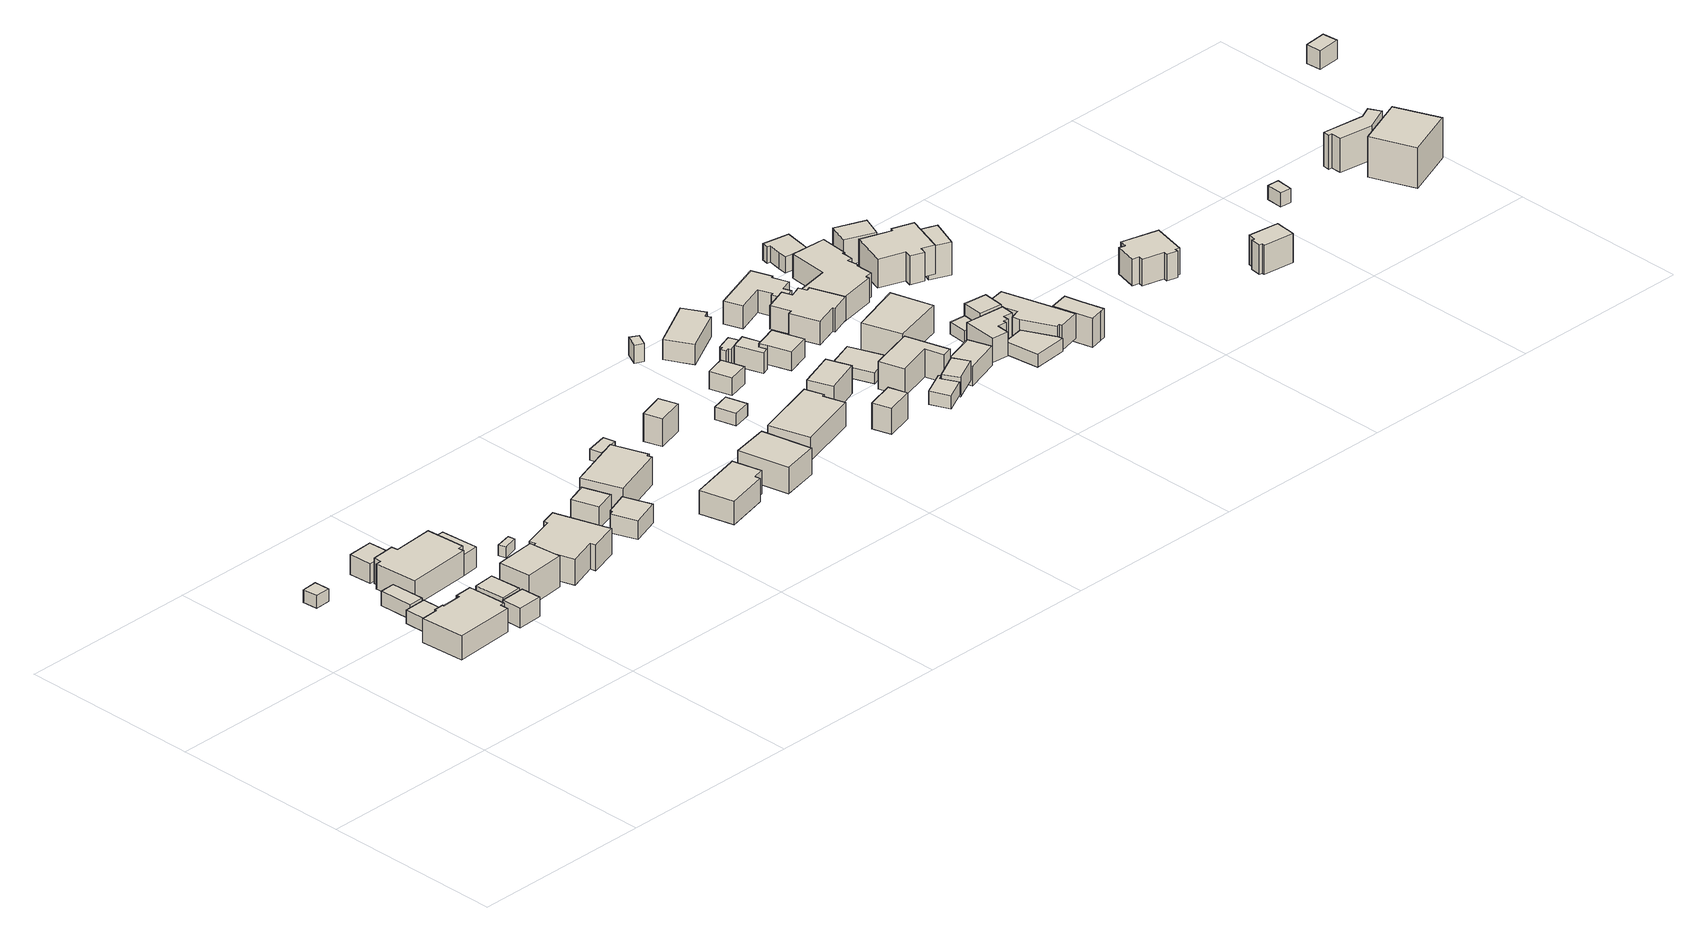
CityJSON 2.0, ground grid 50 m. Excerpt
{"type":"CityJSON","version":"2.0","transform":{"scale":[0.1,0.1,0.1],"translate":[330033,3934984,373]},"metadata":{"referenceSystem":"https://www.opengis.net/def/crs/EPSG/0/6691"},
"CityObjects":{
"building1":{"type":"Building","attributes":{"usage":"413","measuredHeight":3.7,"storeysAboveGround":1,"BuildingIDAttribute.prefecture":"14","BuildingIDAttribute.city":"14151","BuildingDetailAttribute.totalFloorArea":14.17,"BuildingDetailAttribute.buildingFootprintArea":14.17,"BuildingDetailAttribute.buildingStructureType":"601","BuildingDetailAttribute.buildingStructureOrgType":"1","BuildingDetailAttribute.orgUsage":"30","BuildingDetailAttribute.surveyYear":2015},"geometry":[{"type":"Solid","lod":"1","boundaries":[[[[0,1,2,3]],[[2,4,5,3]],[[1,6,4,2]],[[0,7,6,1]],[[3,5,7,0]],[[4,6,7,5]]]]}]},
"building2":{"type":"Building","attributes":{"usage":"411","measuredHeight":8.9,"storeysAboveGround":1,"BuildingIDAttribute.prefecture":"14","BuildingIDAttribute.city":"14151","BuildingDetailAttribute.totalFloorArea":176.07,"BuildingDetailAttribute.buildingFootprintArea":176.07,"BuildingDetailAttribute.buildingStructureType":"601","BuildingDetailAttribute.buildingStructureOrgType":"1","BuildingDetailAttribute.orgUsage":"10","BuildingDetailAttribute.surveyYear":2015},"geometry":[{"type":"Solid","lod":"1","boundaries":[[[[8,9,10,11,12,13,14,15,16,17,18,19]],[[18,20,21,19]],[[17,22,20,18]],[[16,23,22,17]],[[15,24,23,16]],[[14,25,24,15]],[[13,26,25,14]],[[12,27,26,13]],[[11,28,27,12]],[[10,29,28,11]],[[9,30,29,10]],[[8,31,30,9]],[[19,21,31,8]],[[20,22,23,24,25,26,27,28,29,30,31,21]]]]}]},
"building3":{"type":"Building","attributes":{"usage":"413","measuredHeight":4.5,"storeysAboveGround":1,"BuildingIDAttribute.prefecture":"14","BuildingIDAttribute.city":"14151","BuildingDetailAttribute.totalFloorArea":33.5,"BuildingDetailAttribute.buildingFootprintArea":33.5,"BuildingDetailAttribute.buildingStructureType":"601","BuildingDetailAttribute.buildingStructureOrgType":"1","BuildingDetailAttribute.orgUsage":"30","BuildingDetailAttribute.surveyYear":2015},"geometry":[{"type":"Solid","lod":"1","boundaries":[[[[32,33,34,35]],[[34,36,37,35]],[[33,38,36,34]],[[32,39,38,33]],[[35,37,39,32]],[[36,38,39,37]]]]}]},
"building4":{"type":"Building","attributes":{"usage":"413","measuredHeight":4.5,"storeysAboveGround":1,"BuildingIDAttribute.prefecture":"14","BuildingIDAttribute.city":"14151","BuildingDetailAttribute.totalFloorArea":30.88,"BuildingDetailAttribute.buildingFootprintArea":30.88,"BuildingDetailAttribute.buildingStructureType":"601","BuildingDetailAttribute.buildingStructureOrgType":"1","BuildingDetailAttribute.orgUsage":"30","BuildingDetailAttribute.surveyYear":2015},"geometry":[{"type":"Solid","lod":"1","boundaries":[[[[40,41,42,43]],[[42,44,45,43]],[[41,46,44,42]],[[40,47,46,41]],[[43,45,47,40]],[[44,46,47,45]]]]}]},
"building5":{"type":"Building","attributes":{"usage":"451","measuredHeight":7,"storeysAboveGround":1,"BuildingIDAttribute.prefecture":"14","BuildingIDAttribute.city":"14151","BuildingDetailAttribute.totalFloorArea":30.63,"BuildingDetailAttribute.buildingFootprintArea":30.63,"BuildingDetailAttribute.buildingStructureType":"601","BuildingDetailAttribute.buildingStructureOrgType":"1","BuildingDetailAttribute.orgUsage":"200","BuildingDetailAttribute.surveyYear":2015},"geometry":[{"type":"Solid","lod":"1","boundaries":[[[[48,49,50,51]],[[50,52,53,51]],[[49,54,52,50]],[[48,55,54,49]],[[51,53,55,48]],[[52,54,55,53]]]]}]},
"building6":{"type":"Building","attributes":{"usage":"451","measuredHeight":7.2,"storeysAboveGround":1,"BuildingIDAttribute.prefecture":"14","BuildingIDAttribute.city":"14151","BuildingDetailAttribute.totalFloorArea":39.5,"BuildingDetailAttribute.buildingFootprintArea":39.5,"BuildingDetailAttribute.buildingStructureType":"601","BuildingDetailAttribute.buildingStructureOrgType":"1","BuildingDetailAttribute.orgUsage":"200","BuildingDetailAttribute.surveyYear":2015},"geometry":[{"type":"Solid","lod":"1","boundaries":[[[[56,57,58,59]],[[58,60,61,59]],[[57,62,60,58]],[[56,63,62,57]],[[59,61,63,56]],[[60,62,63,61]]]]}]},
"building7":{"type":"Building","attributes":{"usage":"411","measuredHeight":6.5,"storeysAboveGround":1,"BuildingIDAttribute.prefecture":"14","BuildingIDAttribute.city":"14151","BuildingDetailAttribute.totalFloorArea":36.05,"BuildingDetailAttribute.buildingFootprintArea":36.05,"BuildingDetailAttribute.buildingStructureType":"601","BuildingDetailAttribute.buildingStructureOrgType":"1","BuildingDetailAttribute.orgUsage":"10","BuildingDetailAttribute.surveyYear":2015},"geometry":[{"type":"Solid","lod":"1","boundaries":[[[[64,65,66,67]],[[66,68,69,67]],[[65,70,68,66]],[[64,71,70,65]],[[67,69,71,64]],[[68,70,71,69]]]]}]},
"building8":{"type":"Building","attributes":{"usage":"411","measuredHeight":9.6,"storeysAboveGround":2,"BuildingIDAttribute.prefecture":"14","BuildingIDAttribute.city":"14151","BuildingDetailAttribute.totalFloorArea":342.92,"BuildingDetailAttribute.buildingFootprintArea":171.46,"BuildingDetailAttribute.buildingStructureType":"601","BuildingDetailAttribute.buildingStructureOrgType":"1","BuildingDetailAttribute.orgUsage":"10","BuildingDetailAttribute.surveyYear":2015},"geometry":[{"type":"Solid","lod":"1","boundaries":[[[[72,73,74,75,76,77,78,79,80,81]],[[80,82,83,81]],[[79,84,82,80]],[[78,85,84,79]],[[77,86,85,78]],[[76,87,86,77]],[[75,88,87,76]],[[74,89,88,75]],[[73,90,89,74]],[[72,91,90,73]],[[81,83,91,72]],[[82,84,85,86,87,88,89,90,91,83]]]]}]},
"building9":{"type":"Building","attributes":{"usage":"413","measuredHeight":9.4,"storeysAboveGround":2,"BuildingIDAttribute.prefecture":"14","BuildingIDAttribute.city":"14151","BuildingDetailAttribute.totalFloorArea":144.82,"BuildingDetailAttribute.buildingFootprintArea":72.41,"BuildingDetailAttribute.buildingStructureType":"601","BuildingDetailAttribute.buildingStructureOrgType":"1","BuildingDetailAttribute.orgUsage":"30","BuildingDetailAttribute.surveyYear":2015},"geometry":[{"type":"Solid","lod":"1","boundaries":[[[[92,93,94,95]],[[94,96,97,95]],[[93,98,96,94]],[[92,99,98,93]],[[95,97,99,92]],[[96,98,99,97]]]]}]},
"building10":{"type":"Building","attributes":{"usage":"411","measuredHeight":6.4,"storeysAboveGround":2,"BuildingIDAttribute.prefecture":"14","BuildingIDAttribute.city":"14151","BuildingDetailAttribute.totalFloorArea":77.88,"BuildingDetailAttribute.buildingFootprintArea":38.94,"BuildingDetailAttribute.buildingStructureType":"601","BuildingDetailAttribute.buildingStructureOrgType":"1","BuildingDetailAttribute.orgUsage":"10","BuildingDetailAttribute.surveyYear":2015},"geometry":[{"type":"Solid","lod":"1","boundaries":[[[[100,101,102,103]],[[102,104,105,103]],[[101,106,104,102]],[[100,107,106,101]],[[103,105,107,100]],[[104,106,107,105]]]]}]},
"building11":{"type":"Building","attributes":{"BuildingIDAttribute.prefecture":"14","BuildingIDAttribute.city":"14151","BuildingDetailAttribute.surveyYear":2015},"geometry":[{"type":"Solid","lod":"1","boundaries":[[[[108,109,110,111]],[[110,112,113,111]],[[109,114,112,110]],[[108,115,114,109]],[[111,113,115,108]],[[112,114,115,113]]]]}]},
"building12":{"type":"Building","attributes":{"usage":"411","measuredHeight":9.7,"storeysAboveGround":1,"BuildingIDAttribute.prefecture":"14","BuildingIDAttribute.city":"14151","BuildingDetailAttribute.totalFloorArea":196.66,"BuildingDetailAttribute.buildingFootprintArea":196.66,"BuildingDetailAttribute.buildingStructureType":"601","BuildingDetailAttribute.buildingStructureOrgType":"1","BuildingDetailAttribute.orgUsage":"10","BuildingDetailAttribute.surveyYear":2015},"geometry":[{"type":"Solid","lod":"1","boundaries":[[[[116,117,118,119,120,121,122,123,124,125,126,127]],[[126,128,129,127]],[[125,130,128,126]],[[124,131,130,125]],[[123,132,131,124]],[[122,133,132,123]],[[121,134,133,122]],[[120,135,134,121]],[[119,136,135,120]],[[118,137,136,119]],[[117,138,137,118]],[[116,139,138,117]],[[127,129,139,116]],[[128,130,131,132,133,134,135,136,137,138,139,129]]]]}]},
"building13":{"type":"Building","attributes":{"usage":"411","measuredHeight":6.6,"storeysAboveGround":1,"BuildingIDAttribute.prefecture":"14","BuildingIDAttribute.city":"14151","BuildingDetailAttribute.totalFloorArea":53.38,"BuildingDetailAttribute.buildingFootprintArea":53.38,"BuildingDetailAttribute.buildingStructureType":"610","BuildingDetailAttribute.buildingStructureOrgType":"2","BuildingDetailAttribute.orgUsage":"10","BuildingDetailAttribute.surveyYear":2015},"geometry":[{"type":"Solid","lod":"1","boundaries":[[[[140,141,142,143,144,145]],[[144,146,147,145]],[[143,148,146,144]],[[142,149,148,143]],[[141,150,149,142]],[[140,151,150,141]],[[145,147,151,140]],[[146,148,149,150,151,147]]]]}]},
"building14":{"type":"Building","attributes":{"usage":"411","measuredHeight":6.7,"storeysAboveGround":2,"BuildingIDAttribute.prefecture":"14","BuildingIDAttribute.city":"14151","BuildingDetailAttribute.totalFloorArea":66.44,"BuildingDetailAttribute.buildingFootprintArea":33.22,"BuildingDetailAttribute.buildingStructureType":"601","BuildingDetailAttribute.buildingStructureOrgType":"1","BuildingDetailAttribute.orgUsage":"10","BuildingDetailAttribute.surveyYear":2015},"geometry":[{"type":"Solid","lod":"1","boundaries":[[[[152,153,154,155]],[[154,156,157,155]],[[153,158,156,154]],[[152,159,158,153]],[[155,157,159,152]],[[156,158,159,157]]]]}]},
"building15":{"type":"Building","attributes":{"usage":"411","measuredHeight":10.1,"storeysAboveGround":1,"BuildingIDAttribute.prefecture":"14","BuildingIDAttribute.city":"14151","BuildingDetailAttribute.totalFloorArea":150.99,"BuildingDetailAttribute.buildingFootprintArea":150.99,"BuildingDetailAttribute.buildingStructureType":"601","BuildingDetailAttribute.buildingStructureOrgType":"1","BuildingDetailAttribute.orgUsage":"10","BuildingDetailAttribute.surveyYear":2015},"geometry":[{"type":"Solid","lod":"1","boundaries":[[[[160,161,162,163,164,165]],[[164,166,167,165]],[[163,168,166,164]],[[162,169,168,163]],[[161,170,169,162]],[[160,171,170,161]],[[165,167,171,160]],[[166,168,169,170,171,167]]]]}]},
"building16":{"type":"Building","attributes":{"usage":"415","measuredHeight":8,"storeysAboveGround":1,"BuildingIDAttribute.prefecture":"14","BuildingIDAttribute.city":"14151","BuildingDetailAttribute.totalFloorArea":114.47,"BuildingDetailAttribute.buildingFootprintArea":114.47,"BuildingDetailAttribute.buildingStructureType":"601","BuildingDetailAttribute.buildingStructureOrgType":"1","BuildingDetailAttribute.orgUsage":"50","BuildingDetailAttribute.surveyYear":2015,"BuildingLandSlideRiskAttribute.description":"1","BuildingLandSlideRiskAttribute.areaType":"1"},"geometry":[{"type":"Solid","lod":"1","boundaries":[[[[172,173,174,175,176,177]],[[176,178,179,177]],[[175,180,178,176]],[[174,181,180,175]],[[173,182,181,174]],[[172,183,182,173]],[[177,179,183,172]],[[178,180,181,182,183,179]]]]}]},
"building17":{"type":"Building","attributes":{"BuildingIDAttribute.prefecture":"14","BuildingIDAttribute.city":"14151","BuildingDetailAttribute.surveyYear":2015},"geometry":[{"type":"Solid","lod":"1","boundaries":[[[[184,185,186,187]],[[186,188,189,187]],[[185,190,188,186]],[[184,191,190,185]],[[187,189,191,184]],[[188,190,191,189]]]]}]},
"building18":{"type":"Building","attributes":{"usage":"411","measuredHeight":8.2,"storeysAboveGround":2,"BuildingIDAttribute.prefecture":"14","BuildingIDAttribute.city":"14151","BuildingDetailAttribute.totalFloorArea":246.48,"BuildingDetailAttribute.buildingFootprintArea":123.24,"BuildingDetailAttribute.buildingStructureType":"601","BuildingDetailAttribute.buildingStructureOrgType":"1","BuildingDetailAttribute.orgUsage":"10","BuildingDetailAttribute.surveyYear":2015},"geometry":[{"type":"Solid","lod":"1","boundaries":[[[[192,193,194,195]],[[194,196,197,195]],[[193,198,196,194]],[[192,199,198,193]],[[195,197,199,192]],[[196,198,199,197]]]]}]},
"building19":{"type":"Building","attributes":{"usage":"411","measuredHeight":8,"storeysAboveGround":1,"BuildingIDAttribute.prefecture":"14","BuildingIDAttribute.city":"14151","BuildingDetailAttribute.totalFloorArea":32.43,"BuildingDetailAttribute.buildingFootprintArea":32.43,"BuildingDetailAttribute.buildingStructureType":"601","BuildingDetailAttribute.buildingStructureOrgType":"1","BuildingDetailAttribute.orgUsage":"10","BuildingDetailAttribute.surveyYear":2015},"geometry":[{"type":"Solid","lod":"1","boundaries":[[[[200,201,202,203]],[[202,204,205,203]],[[201,206,204,202]],[[200,207,206,201]],[[203,205,207,200]],[[204,206,207,205]]]]}]},
"building20":{"type":"Building","attributes":{"usage":"411","measuredHeight":8.7,"storeysAboveGround":1,"BuildingIDAttribute.prefecture":"14","BuildingIDAttribute.city":"14151","BuildingDetailAttribute.totalFloorArea":167.4,"BuildingDetailAttribute.buildingFootprintArea":167.4,"BuildingDetailAttribute.buildingStructureType":"601","BuildingDetailAttribute.buildingStructureOrgType":"1","BuildingDetailAttribute.orgUsage":"10","BuildingDetailAttribute.surveyYear":2015},"geometry":[{"type":"Solid","lod":"1","boundaries":[[[[208,209,210,211,212,213]],[[212,214,215,213]],[[211,216,214,212]],[[210,217,216,211]],[[209,218,217,210]],[[208,219,218,209]],[[213,215,219,208]],[[214,216,217,218,219,215]]]]}]},
"building21":{"type":"Building","attributes":{"usage":"411","measuredHeight":3.7,"storeysAboveGround":2,"BuildingIDAttribute.prefecture":"14","BuildingIDAttribute.city":"14151","BuildingDetailAttribute.totalFloorArea":43.93,"BuildingDetailAttribute.buildingFootprintArea":21.97,"BuildingDetailAttribute.buildingStructureType":"601","BuildingDetailAttribute.buildingStructureOrgType":"1","BuildingDetailAttribute.orgUsage":"10","BuildingDetailAttribute.surveyYear":2015},"geometry":[{"type":"Solid","lod":"1","boundaries":[[[[220,221,222,223]],[[222,224,225,223]],[[221,226,224,222]],[[220,227,226,221]],[[223,225,227,220]],[[224,226,227,225]]]]}]},
"building22":{"type":"Building","attributes":{"usage":"411","measuredHeight":9.8,"storeysAboveGround":2,"BuildingIDAttribute.prefecture":"14","BuildingIDAttribute.city":"14151","BuildingDetailAttribute.totalFloorArea":59.37,"BuildingDetailAttribute.buildingFootprintArea":29.69,"BuildingDetailAttribute.buildingStructureType":"601","BuildingDetailAttribute.buildingStructureOrgType":"1","BuildingDetailAttribute.orgUsage":"10","BuildingDetailAttribute.surveyYear":2015,"BuildingLandSlideRiskAttribute.description":"1","BuildingLandSlideRiskAttribute.areaType":"1"},"geometry":[{"type":"Solid","lod":"1","boundaries":[[[[228,229,230,231]],[[230,232,233,231]],[[229,234,232,230]],[[228,235,234,229]],[[231,233,235,228]],[[232,234,235,233]]]]}]},
"building23":{"type":"Building","attributes":{"measuredHeight":5.8,"BuildingIDAttribute.prefecture":"14","BuildingIDAttribute.city":"14151","BuildingDetailAttribute.surveyYear":2015},"geometry":[{"type":"Solid","lod":"1","boundaries":[[[[236,237,238,239]],[[238,240,241,239]],[[237,242,240,238]],[[236,243,242,237]],[[239,241,243,236]],[[240,242,243,241]]]]}]},
"building24":{"type":"Building","attributes":{"usage":"411","measuredHeight":8.7,"storeysAboveGround":2,"BuildingIDAttribute.prefecture":"14","BuildingIDAttribute.city":"14151","BuildingDetailAttribute.totalFloorArea":100.76,"BuildingDetailAttribute.buildingFootprintArea":50.38,"BuildingDetailAttribute.buildingStructureType":"601","BuildingDetailAttribute.buildingStructureOrgType":"1","BuildingDetailAttribute.orgUsage":"10","BuildingDetailAttribute.surveyYear":2015},"geometry":[{"type":"Solid","lod":"1","boundaries":[[[[244,245,246,247]],[[246,248,249,247]],[[245,250,248,246]],[[244,251,250,245]],[[247,249,251,244]],[[248,250,251,249]]]]}]},
"building25":{"type":"Building","attributes":{"measuredHeight":10.4,"BuildingIDAttribute.prefecture":"14","BuildingIDAttribute.city":"14151","BuildingDetailAttribute.surveyYear":2015},"geometry":[{"type":"Solid","lod":"1","boundaries":[[[[252,253,254,255]],[[254,256,257,255]],[[253,258,256,254]],[[252,259,258,253]],[[255,257,259,252]],[[256,258,259,257]]]]}]},
"building26":{"type":"Building","attributes":{"measuredHeight":5.7,"BuildingIDAttribute.prefecture":"14","BuildingIDAttribute.city":"14151","BuildingDetailAttribute.surveyYear":2015},"geometry":[{"type":"Solid","lod":"1","boundaries":[[[[260,261,262,263,264,265,266,267]],[[266,268,269,267]],[[265,270,268,266]],[[264,271,270,265]],[[263,272,271,264]],[[262,273,272,263]],[[261,274,273,262]],[[260,275,274,261]],[[267,269,275,260]],[[268,270,271,272,273,274,275,269]]]]}]},
"building27":{"type":"Building","attributes":{"usage":"411","measuredHeight":5.1,"storeysAboveGround":2,"BuildingIDAttribute.prefecture":"14","BuildingIDAttribute.city":"14151","BuildingDetailAttribute.totalFloorArea":22.92,"BuildingDetailAttribute.buildingFootprintArea":11.46,"BuildingDetailAttribute.buildingStructureType":"601","BuildingDetailAttribute.buildingStructureOrgType":"1","BuildingDetailAttribute.orgUsage":"10","BuildingDetailAttribute.surveyYear":2015},"geometry":[{"type":"Solid","lod":"1","boundaries":[[[[276,277,278,279]],[[278,280,281,279]],[[277,282,280,278]],[[276,283,282,277]],[[279,281,283,276]],[[280,282,283,281]]]]}]},
"building28":{"type":"Building","attributes":{"usage":"401","measuredHeight":6,"storeysAboveGround":1,"BuildingIDAttribute.prefecture":"14","BuildingIDAttribute.city":"14151","BuildingDetailAttribute.totalFloorArea":22.6,"BuildingDetailAttribute.buildingFootprintArea":22.6,"BuildingDetailAttribute.buildingStructureType":"610","BuildingDetailAttribute.buildingStructureOrgType":"2","BuildingDetailAttribute.orgUsage":"61","BuildingDetailAttribute.surveyYear":2015},"geometry":[{"type":"Solid","lod":"1","boundaries":[[[[284,285,286,287,288,289]],[[288,290,291,289]],[[287,292,290,288]],[[286,293,292,287]],[[285,294,293,286]],[[284,295,294,285]],[[289,291,295,284]],[[290,292,293,294,295,291]]]]}]},
"building29":{"type":"Building","attributes":{"usage":"411","measuredHeight":7.9,"storeysAboveGround":1,"BuildingIDAttribute.prefecture":"14","BuildingIDAttribute.city":"14151","BuildingDetailAttribute.totalFloorArea":92.99,"BuildingDetailAttribute.buildingFootprintArea":92.99,"BuildingDetailAttribute.buildingStructureType":"601","BuildingDetailAttribute.buildingStructureOrgType":"1","BuildingDetailAttribute.orgUsage":"10","BuildingDetailAttribute.surveyYear":2015},"geometry":[{"type":"Solid","lod":"1","boundaries":[[[[296,297,298,299,300,301]],[[300,302,303,301]],[[299,304,302,300]],[[298,305,304,299]],[[297,306,305,298]],[[296,307,306,297]],[[301,303,307,296]],[[302,304,305,306,307,303]]]]}]},
"building30":{"type":"Building","attributes":{"usage":"411","measuredHeight":5.5,"storeysAboveGround":2,"BuildingIDAttribute.prefecture":"14","BuildingIDAttribute.city":"14151","BuildingDetailAttribute.totalFloorArea":53.53,"BuildingDetailAttribute.buildingFootprintArea":26.76,"BuildingDetailAttribute.buildingStructureType":"601","BuildingDetailAttribute.buildingStructureOrgType":"1","BuildingDetailAttribute.orgUsage":"10","BuildingDetailAttribute.surveyYear":2015,"BuildingLandSlideRiskAttribute.description":"1","BuildingLandSlideRiskAttribute.areaType":"1"},"geometry":[{"type":"Solid","lod":"1","boundaries":[[[[308,309,310,311,312,313]],[[312,314,315,313]],[[311,316,314,312]],[[310,317,316,311]],[[309,318,317,310]],[[308,319,318,309]],[[313,315,319,308]],[[314,316,317,318,319,315]]]]}]},
"building31":{"type":"Building","attributes":{"measuredHeight":5.9,"BuildingIDAttribute.prefecture":"14","BuildingIDAttribute.city":"14151","BuildingDetailAttribute.surveyYear":2015},"geometry":[{"type":"Solid","lod":"1","boundaries":[[[[320,321,322,323,324,325]],[[324,326,327,325]],[[323,328,326,324]],[[322,329,328,323]],[[321,330,329,322]],[[320,331,330,321]],[[325,327,331,320]],[[326,328,329,330,331,327]]]]}]},
"building32":{"type":"Building","attributes":{"usage":"411","measuredHeight":8.5,"storeysAboveGround":2,"BuildingIDAttribute.prefecture":"14","BuildingIDAttribute.city":"14151","BuildingDetailAttribute.totalFloorArea":149.85,"BuildingDetailAttribute.buildingFootprintArea":74.93,"BuildingDetailAttribute.buildingStructureType":"601","BuildingDetailAttribute.buildingStructureOrgType":"1","BuildingDetailAttribute.orgUsage":"10","BuildingDetailAttribute.surveyYear":2015,"BuildingLandSlideRiskAttribute.description":"1","BuildingLandSlideRiskAttribute.areaType":"1"},"geometry":[{"type":"Solid","lod":"1","boundaries":[[[[332,333,334,335,336,337]],[[336,338,339,337]],[[335,340,338,336]],[[334,341,340,335]],[[333,342,341,334]],[[332,343,342,333]],[[337,339,343,332]],[[338,340,341,342,343,339]]]]}]},
"building33":{"type":"Building","attributes":{"usage":"411","storeysAboveGround":1,"BuildingIDAttribute.prefecture":"14","BuildingIDAttribute.city":"14151","BuildingDetailAttribute.totalFloorArea":72.99,"BuildingDetailAttribute.buildingFootprintArea":72.99,"BuildingDetailAttribute.buildingStructureType":"601","BuildingDetailAttribute.buildingStructureOrgType":"1","BuildingDetailAttribute.orgUsage":"10","BuildingDetailAttribute.surveyYear":2015},"geometry":[{"type":"Solid","lod":"1","boundaries":[[[[344,345,346,347]],[[346,348,349,347]],[[345,350,348,346]],[[344,351,350,345]],[[347,349,351,344]],[[348,350,351,349]]]]}]},
"building34":{"type":"Building","attributes":{"usage":"411","measuredHeight":5.7,"storeysAboveGround":2,"BuildingIDAttribute.prefecture":"14","BuildingIDAttribute.city":"14151","BuildingDetailAttribute.totalFloorArea":53.31,"BuildingDetailAttribute.buildingFootprintArea":26.66,"BuildingDetailAttribute.buildingStructureType":"601","BuildingDetailAttribute.buildingStructureOrgType":"1","BuildingDetailAttribute.orgUsage":"10","BuildingDetailAttribute.surveyYear":2015,"BuildingLandSlideRiskAttribute.description":"1","BuildingLandSlideRiskAttribute.areaType":"1"},"geometry":[{"type":"Solid","lod":"1","boundaries":[[[[352,353,354,355]],[[354,356,357,355]],[[353,358,356,354]],[[352,359,358,353]],[[355,357,359,352]],[[356,358,359,357]]]]}]},
"building35":{"type":"Building","attributes":{"usage":"411","measuredHeight":6.2,"storeysAboveGround":2,"BuildingIDAttribute.prefecture":"14","BuildingIDAttribute.city":"14151","BuildingDetailAttribute.totalFloorArea":114.05,"BuildingDetailAttribute.buildingFootprintArea":57.02,"BuildingDetailAttribute.buildingStructureType":"601","BuildingDetailAttribute.buildingStructureOrgType":"1","BuildingDetailAttribute.orgUsage":"10","BuildingDetailAttribute.surveyYear":2015,"BuildingLandSlideRiskAttribute.description":"1","BuildingLandSlideRiskAttribute.areaType":"1"},"geometry":[{"type":"Solid","lod":"1","boundaries":[[[[360,361,362,363]],[[362,364,365,363]],[[361,366,364,362]],[[360,367,366,361]],[[363,365,367,360]],[[364,366,367,365]]]]}]},
"building36":{"type":"Building","attributes":{"usage":"411","measuredHeight":8.7,"storeysAboveGround":2,"BuildingIDAttribute.prefecture":"14","BuildingIDAttribute.city":"14151","BuildingDetailAttribute.totalFloorArea":264,"BuildingDetailAttribute.buildingFootprintArea":132,"BuildingDetailAttribute.buildingStructureType":"601","BuildingDetailAttribute.buildingStructureOrgType":"1","BuildingDetailAttribute.orgUsage":"10","BuildingDetailAttribute.surveyYear":2015},"geometry":[{"type":"Solid","lod":"1","boundaries":[[[[368,369,370,371,372,373,374,375,376,377,378,379]],[[378,380,381,379]],[[377,382,380,378]],[[376,383,382,377]],[[375,384,383,376]],[[374,385,384,375]],[[373,386,385,374]],[[372,387,386,373]],[[371,388,387,372]],[[370,389,388,371]],[[369,390,389,370]],[[368,391,390,369]],[[379,381,391,368]],[[380,382,383,384,385,386,387,388,389,390,391,381]]]]}]},
"building37":{"type":"Building","attributes":{"usage":"411","measuredHeight":6.9,"storeysAboveGround":1,"BuildingIDAttribute.prefecture":"14","BuildingIDAttribute.city":"14151","BuildingDetailAttribute.totalFloorArea":102.68,"BuildingDetailAttribute.buildingFootprintArea":102.68,"BuildingDetailAttribute.buildingStructureType":"601","BuildingDetailAttribute.buildingStructureOrgType":"1","BuildingDetailAttribute.orgUsage":"10","BuildingDetailAttribute.surveyYear":2015},"geometry":[{"type":"Solid","lod":"1","boundaries":[[[[392,393,394,395,396,397,398,399,400,401,402,403]],[[402,404,405,403]],[[401,406,404,402]],[[400,407,406,401]],[[399,408,407,400]],[[398,409,408,399]],[[397,410,409,398]],[[396,411,410,397]],[[395,412,411,396]],[[394,413,412,395]],[[393,414,413,394]],[[392,415,414,393]],[[403,405,415,392]],[[404,406,407,408,409,410,411,412,413,414,415,405]]]]}]},
"building38":{"type":"Building","attributes":{"usage":"411","measuredHeight":9.9,"storeysAboveGround":2,"BuildingIDAttribute.prefecture":"14","BuildingIDAttribute.city":"14151","BuildingDetailAttribute.totalFloorArea":289.73,"BuildingDetailAttribute.buildingFootprintArea":144.87,"BuildingDetailAttribute.buildingStructureType":"601","BuildingDetailAttribute.buildingStructureOrgType":"1","BuildingDetailAttribute.orgUsage":"10","BuildingDetailAttribute.surveyYear":2015,"BuildingLandSlideRiskAttribute.description":"1","BuildingLandSlideRiskAttribute.areaType":"1"},"geometry":[{"type":"Solid","lod":"1","boundaries":[[[[416,417,418,419]],[[418,420,421,419]],[[417,422,420,418]],[[416,423,422,417]],[[419,421,423,416]],[[420,422,423,421]]]]}]},
"building39":{"type":"Building","attributes":{"measuredHeight":6,"BuildingIDAttribute.prefecture":"14","BuildingIDAttribute.city":"14151","BuildingDetailAttribute.surveyYear":2015,"BuildingLandSlideRiskAttribute.description":"1","BuildingLandSlideRiskAttribute.areaType":"1"},"geometry":[{"type":"Solid","lod":"1","boundaries":[[[[424,425,426,427]],[[426,428,429,427]],[[425,430,428,426]],[[424,431,430,425]],[[427,429,431,424]],[[428,430,431,429]]]]}]},
"building40":{"type":"Building","attributes":{"usage":"411","measuredHeight":8.6,"storeysAboveGround":2,"BuildingIDAttribute.prefecture":"14","BuildingIDAttribute.city":"14151","BuildingDetailAttribute.totalFloorArea":127.79,"BuildingDetailAttribute.buildingFootprintArea":63.89,"BuildingDetailAttribute.buildingStructureType":"601","BuildingDetailAttribute.buildingStructureOrgType":"1","BuildingDetailAttribute.orgUsage":"10","BuildingDetailAttribute.surveyYear":2015,"BuildingLandSlideRiskAttribute.description":"1","BuildingLandSlideRiskAttribute.areaType":"1"},"geometry":[{"type":"Solid","lod":"1","boundaries":[[[[432,433,434,435,436,437,438,439,440,441]],[[440,442,443,441]],[[439,444,442,440]],[[438,445,444,439]],[[437,446,445,438]],[[436,447,446,437]],[[435,448,447,436]],[[434,449,448,435]],[[433,450,449,434]],[[432,451,450,433]],[[441,443,451,432]],[[442,444,445,446,447,448,449,450,451,443]]]]}]},
"building41":{"type":"Building","attributes":{"usage":"411","measuredHeight":6.8,"storeysAboveGround":2,"BuildingIDAttribute.prefecture":"14","BuildingIDAttribute.city":"14151","BuildingDetailAttribute.totalFloorArea":110.14,"BuildingDetailAttribute.buildingFootprintArea":55.07,"BuildingDetailAttribute.buildingStructureType":"601","BuildingDetailAttribute.buildingStructureOrgType":"1","BuildingDetailAttribute.orgUsage":"10","BuildingDetailAttribute.surveyYear":2015,"BuildingLandSlideRiskAttribute.description":"1","BuildingLandSlideRiskAttribute.areaType":"1"},"geometry":[{"type":"Solid","lod":"1","boundaries":[[[[452,453,454,455,456]],[[455,457,458,456]],[[454,459,457,455]],[[453,460,459,454]],[[452,461,460,453]],[[456,458,461,452]],[[457,459,460,461,458]]]]}]},
"building42":{"type":"Building","attributes":{"usage":"411","measuredHeight":10,"storeysAboveGround":2,"BuildingIDAttribute.prefecture":"14","BuildingIDAttribute.city":"14151","BuildingDetailAttribute.totalFloorArea":446.43,"BuildingDetailAttribute.buildingFootprintArea":223.22,"BuildingDetailAttribute.buildingStructureType":"601","BuildingDetailAttribute.buildingStructureOrgType":"1","BuildingDetailAttribute.orgUsage":"10","BuildingDetailAttribute.surveyYear":2015},"geometry":[{"type":"Solid","lod":"1","boundaries":[[[[462,463,464,465,466,467,468,469,470,471,472,473,474,475]],[[474,476,477,475]],[[473,478,476,474]],[[472,479,478,473]],[[471,480,479,472]],[[470,481,480,471]],[[469,482,481,470]],[[468,483,482,469]],[[467,484,483,468]],[[466,485,484,467]],[[465,486,485,466]],[[464,487,486,465]],[[463,488,487,464]],[[462,489,488,463]],[[475,477,489,462]],[[476,478,479,480,481,482,483,484,485,486,487,488,489,477]]]]}]},
"building43":{"type":"Building","attributes":{"usage":"413","measuredHeight":8.3,"storeysAboveGround":2,"BuildingIDAttribute.prefecture":"14","BuildingIDAttribute.city":"14151","BuildingDetailAttribute.totalFloorArea":52.79,"BuildingDetailAttribute.buildingFootprintArea":26.39,"BuildingDetailAttribute.buildingStructureType":"601","BuildingDetailAttribute.buildingStructureOrgType":"1","BuildingDetailAttribute.orgUsage":"30","BuildingDetailAttribute.surveyYear":2015,"BuildingLandSlideRiskAttribute.description":"1","BuildingLandSlideRiskAttribute.areaType":"1"},"geometry":[{"type":"Solid","lod":"1","boundaries":[[[[490,491,492,493]],[[492,494,495,493]],[[491,496,494,492]],[[490,497,496,491]],[[493,495,497,490]],[[494,496,497,495]]]]}]},
"building44":{"type":"Building","attributes":{"usage":"413","measuredHeight":8,"storeysAboveGround":2,"BuildingIDAttribute.prefecture":"14","BuildingIDAttribute.city":"14151","BuildingDetailAttribute.totalFloorArea":202.78,"BuildingDetailAttribute.buildingFootprintArea":101.39,"BuildingDetailAttribute.buildingStructureType":"601","BuildingDetailAttribute.buildingStructureOrgType":"1","BuildingDetailAttribute.orgUsage":"30","BuildingDetailAttribute.surveyYear":2015,"BuildingLandSlideRiskAttribute.description":"1","BuildingLandSlideRiskAttribute.areaType":"1"},"geometry":[{"type":"Solid","lod":"1","boundaries":[[[[498,499,500,501,502,503,504,505,506,507]],[[506,508,509,507]],[[505,510,508,506]],[[504,511,510,505]],[[503,512,511,504]],[[502,513,512,503]],[[501,514,513,502]],[[500,515,514,501]],[[499,516,515,500]],[[498,517,516,499]],[[507,509,517,498]],[[508,510,511,512,513,514,515,516,517,509]]]]}]},
"building45":{"type":"Building","attributes":{"usage":"402","measuredHeight":5.8,"storeysAboveGround":1,"BuildingIDAttribute.prefecture":"14","BuildingIDAttribute.city":"14151","BuildingDetailAttribute.totalFloorArea":123.98,"BuildingDetailAttribute.buildingFootprintArea":123.98,"BuildingDetailAttribute.buildingStructureType":"610","BuildingDetailAttribute.buildingStructureOrgType":"2","BuildingDetailAttribute.orgUsage":"191","BuildingDetailAttribute.surveyYear":2015},"geometry":[{"type":"Solid","lod":"1","boundaries":[[[[518,519,520,521,522,523,524]],[[523,525,526,524]],[[522,527,525,523]],[[521,528,527,522]],[[520,529,528,521]],[[519,530,529,520]],[[518,531,530,519]],[[524,526,531,518]],[[525,527,528,529,530,531,526]]]]}]},
"building46":{"type":"Building","attributes":{"usage":"411","measuredHeight":9.8,"storeysAboveGround":2,"BuildingIDAttribute.prefecture":"14","BuildingIDAttribute.city":"14151","BuildingDetailAttribute.totalFloorArea":233.58,"BuildingDetailAttribute.buildingFootprintArea":116.79,"BuildingDetailAttribute.buildingStructureType":"601","BuildingDetailAttribute.buildingStructureOrgType":"1","BuildingDetailAttribute.orgUsage":"10","BuildingDetailAttribute.surveyYear":2015,"BuildingLandSlideRiskAttribute.description":"1","BuildingLandSlideRiskAttribute.areaType":"1"},"geometry":[{"type":"Solid","lod":"1","boundaries":[[[[532,533,534,535,536,537,538,539,540,541]],[[540,542,543,541]],[[539,544,542,540]],[[538,545,544,539]],[[537,546,545,538]],[[536,547,546,537]],[[535,548,547,536]],[[534,549,548,535]],[[533,550,549,534]],[[532,551,550,533]],[[541,543,551,532]],[[542,544,545,546,547,548,549,550,551,543]]]]}]},
"building47":{"type":"Building","attributes":{"usage":"411","measuredHeight":8.1,"storeysAboveGround":2,"BuildingIDAttribute.prefecture":"14","BuildingIDAttribute.city":"14151","BuildingDetailAttribute.totalFloorArea":72.75,"BuildingDetailAttribute.buildingFootprintArea":36.38,"BuildingDetailAttribute.buildingStructureType":"601","BuildingDetailAttribute.buildingStructureOrgType":"1","BuildingDetailAttribute.orgUsage":"10","BuildingDetailAttribute.surveyYear":2015},"geometry":[{"type":"Solid","lod":"1","boundaries":[[[[552,553,554,555]],[[554,556,557,555]],[[553,558,556,554]],[[552,559,558,553]],[[555,557,559,552]],[[556,558,559,557]]]]}]},
"building48":{"type":"Building","attributes":{"measuredHeight":16.5,"BuildingIDAttribute.prefecture":"14","BuildingIDAttribute.city":"14151","BuildingDetailAttribute.surveyYear":2015,"BuildingLandSlideRiskAttribute.description":"1","BuildingLandSlideRiskAttribute.areaType":"1"},"geometry":[{"type":"Solid","lod":"1","boundaries":[[[[560,561,562,563,564,565]],[[564,566,567,565]],[[563,568,566,564]],[[562,569,568,563]],[[561,570,569,562]],[[560,571,570,561]],[[565,567,571,560]],[[566,568,569,570,571,567]]]]}]},
"building49":{"type":"Building","attributes":{"usage":"411","measuredHeight":10,"storeysAboveGround":2,"BuildingIDAttribute.prefecture":"14","BuildingIDAttribute.city":"14151","BuildingDetailAttribute.totalFloorArea":67.17,"BuildingDetailAttribute.buildingFootprintArea":33.58,"BuildingDetailAttribute.buildingStructureType":"601","BuildingDetailAttribute.buildingStructureOrgType":"1","BuildingDetailAttribute.orgUsage":"10","BuildingDetailAttribute.surveyYear":2015,"BuildingLandSlideRiskAttribute.description":"1","BuildingLandSlideRiskAttribute.areaType":"1"},"geometry":[{"type":"Solid","lod":"1","boundaries":[[[[572,573,574,575]],[[574,576,577,575]],[[573,578,576,574]],[[572,579,578,573]],[[575,577,579,572]],[[576,578,579,577]]]]}]},
"building50":{"type":"Building","attributes":{"usage":"411","measuredHeight":8.8,"storeysAboveGround":2,"BuildingIDAttribute.prefecture":"14","BuildingIDAttribute.city":"14151","BuildingDetailAttribute.totalFloorArea":157.2,"BuildingDetailAttribute.buildingFootprintArea":78.6,"BuildingDetailAttribute.buildingStructureType":"601","BuildingDetailAttribute.buildingStructureOrgType":"1","BuildingDetailAttribute.orgUsage":"10","BuildingDetailAttribute.surveyYear":2015,"BuildingLandSlideRiskAttribute.description":"1","BuildingLandSlideRiskAttribute.areaType":"1"},"geometry":[{"type":"Solid","lod":"1","boundaries":[[[[580,581,582,583,584,585,586,587,588,589,590,591]],[[590,592,593,591]],[[589,594,592,590]],[[588,595,594,589]],[[587,596,595,588]],[[586,597,596,587]],[[585,598,597,586]],[[584,599,598,585]],[[583,600,599,584]],[[582,601,600,583]],[[581,602,601,582]],[[580,603,602,581]],[[591,593,603,580]],[[592,594,595,596,597,598,599,600,601,602,603,593]]]]}]},
"building51":{"type":"Building","attributes":{"usage":"411","measuredHeight":8.9,"storeysAboveGround":1,"BuildingIDAttribute.prefecture":"14","BuildingIDAttribute.city":"14151","BuildingDetailAttribute.totalFloorArea":42.19,"BuildingDetailAttribute.buildingFootprintArea":42.19,"BuildingDetailAttribute.buildingStructureType":"601","BuildingDetailAttribute.buildingStructureOrgType":"1","BuildingDetailAttribute.orgUsage":"10","BuildingDetailAttribute.surveyYear":2015,"BuildingLandSlideRiskAttribute.description":"1","BuildingLandSlideRiskAttribute.areaType":"1"},"geometry":[{"type":"Solid","lod":"1","boundaries":[[[[604,605,606,607,608,609,610,611]],[[610,612,613,611]],[[609,614,612,610]],[[608,615,614,609]],[[607,616,615,608]],[[606,617,616,607]],[[605,618,617,606]],[[604,619,618,605]],[[611,613,619,604]],[[612,614,615,616,617,618,619,613]]]]}]},
"building52":{"type":"Building","attributes":{"measuredHeight":6.5,"BuildingIDAttribute.prefecture":"14","BuildingIDAttribute.city":"14151","BuildingDetailAttribute.surveyYear":2015,"BuildingLandSlideRiskAttribute.description":"1","BuildingLandSlideRiskAttribute.areaType":"1"},"geometry":[{"type":"Solid","lod":"1","boundaries":[[[[620,621,622,623]],[[622,624,625,623]],[[621,626,624,622]],[[620,627,626,621]],[[623,625,627,620]],[[624,626,627,625]]]]}]},
"building53":{"type":"Building","attributes":{"usage":"413","measuredHeight":9.7,"storeysAboveGround":2,"BuildingIDAttribute.prefecture":"14","BuildingIDAttribute.city":"14151","BuildingDetailAttribute.totalFloorArea":116.45,"BuildingDetailAttribute.buildingFootprintArea":58.22,"BuildingDetailAttribute.buildingStructureType":"610","BuildingDetailAttribute.buildingStructureOrgType":"2","BuildingDetailAttribute.orgUsage":"30","BuildingDetailAttribute.surveyYear":2015,"BuildingLandSlideRiskAttribute.description":"1","BuildingLandSlideRiskAttribute.areaType":"1"},"geometry":[{"type":"Solid","lod":"1","boundaries":[[[[628,629,630,631,632,633,634,635]],[[634,636,637,635]],[[633,638,636,634]],[[632,639,638,633]],[[631,640,639,632]],[[630,641,640,631]],[[629,642,641,630]],[[628,643,642,629]],[[635,637,643,628]],[[636,638,639,640,641,642,643,637]]]]}]},
"building54":{"type":"Building","attributes":{"usage":"403","measuredHeight":11.8,"storeysAboveGround":3,"BuildingIDAttribute.prefecture":"14","BuildingIDAttribute.city":"14151","BuildingDetailAttribute.totalFloorArea":479.41,"BuildingDetailAttribute.buildingFootprintArea":159.8,"BuildingDetailAttribute.buildingStructureType":"610","BuildingDetailAttribute.buildingStructureOrgType":"2","BuildingDetailAttribute.orgUsage":"80","BuildingDetailAttribute.surveyYear":2015,"BuildingLandSlideRiskAttribute.description":"1","BuildingLandSlideRiskAttribute.areaType":"1"},"geometry":[{"type":"Solid","lod":"1","boundaries":[[[[644,645,646,647]],[[646,648,649,647]],[[645,650,648,646]],[[644,651,650,645]],[[647,649,651,644]],[[648,650,651,649]]]]}]},
"building55":{"type":"Building","attributes":{"measuredHeight":6.4,"BuildingIDAttribute.prefecture":"14","BuildingIDAttribute.city":"14151","BuildingDetailAttribute.surveyYear":2015},"geometry":[{"type":"Solid","lod":"1","boundaries":[[[[652,653,654,655]],[[654,656,657,655]],[[653,658,656,654]],[[652,659,658,653]],[[655,657,659,652]],[[656,658,659,657]]]]}]}
},
"vertices":[
[51,565,157],[9,563,157],[6,604,157],[49,607,157],[6,604,192],[49,607,192],[9,563,192],[51,565,192],
[120,276,160],[120,281,160],[148,282,160],[148,278,160],[202,281,160],[201,289,160],[250,292,160],[256,185,160],[244,184,160],[245,162,160],[79,152,160],[71,273,160],[79,152,226],[71,273,226],[245,162,226],[244,184,226],[256,185,226],[250,292,226],[201,289,226],[202,281,226],[148,278,226],[148,282,226],[120,281,226],[120,276,226],
[106,293,161],[104,360,161],[166,362,161],[168,295,161],[166,362,198],[168,295,198],[104,360,198],[106,293,198],
[124,366,161],[120,458,161],[162,460,161],[166,368,161],[162,460,201],[166,368,201],[120,458,201],[124,366,201],
[332,141,174],[263,138,174],[261,194,174],[329,197,174],[261,194,228],[329,197,228],[263,138,228],[332,141,228],
[264,286,160],[322,291,160],[328,206,160],[270,202,160],[328,206,227],[270,202,227],[322,291,227],[264,286,227],
[181,554,154],[177,617,154],[247,621,154],[251,558,154],[247,621,209],[251,558,209],[177,617,209],[181,554,209],
[370,434,157],[356,433,157],[357,417,157],[178,405,157],[170,523,157],[185,524,157],[184,545,157],[249,550,157],[251,533,157],[362,541,157],[251,533,227],[362,541,227],[249,550,227],[184,545,227],[185,524,227],[170,523,227],[178,405,227],[357,417,227],[356,433,227],[370,434,227],
[368,211,155],[359,301,155],[473,312,155],[482,222,155],[473,312,242],[482,222,242],[359,301,242],[368,211,242],
[426,444,138],[373,439,138],[365,544,138],[418,548,138],[365,544,196],[418,548,196],[373,439,196],[426,444,196],
[500,417,144],[494,438,144],[537,448,144],[541,429,144],[537,448,174],[541,429,174],[494,438,174],[500,417,174],
[599,218,151],[595,232,151],[518,207,151],[502,257,151],[495,255,151],[476,315,151],[504,324,151],[499,341,151],[590,369,151],[587,379,151],[631,392,151],[678,243,151],[631,392,223],[678,243,223],[587,379,223],[590,369,223],[499,341,223],[504,324,223],[476,315,223],[495,255,223],[502,257,223],[518,207,223],[595,232,223],[599,218,223],
[738,214,178],[713,283,178],[726,288,178],[724,294,178],[790,318,178],[817,242,178],[790,318,230],[817,242,230],[724,294,230],[726,288,230],[713,283,230],[738,214,230],
[730,335,160],[706,407,160],[765,427,160],[789,354,160],[765,427,220],[789,354,220],[706,407,220],[730,335,220],
[963,405,152],[967,393,152],[817,341,152],[780,449,152],[938,503,152],[971,407,152],[938,503,230],[971,407,230],[780,449,230],[817,341,230],[967,393,230],[963,405,230],
[1046,130,189],[1049,116,189],[932,87,189],[909,181,189],[1058,217,189],[1077,138,189],[1058,217,254],[1077,138,254],[909,181,254],[932,87,254],[1049,116,254],[1046,130,254],
[958,551,147],[950,583,147],[1010,597,147],[1017,565,147],[1010,597,177],[1017,565,177],[950,583,177],[958,551,177],
[1219,112,192],[1118,90,192],[1088,229,192],[1190,250,192],[1088,229,265],[1190,250,265],[1118,90,265],[1219,112,265],
[1100,488,159],[1085,538,159],[1158,561,159],[1174,510,159],[1158,561,236],[1174,510,236],[1085,538,236],[1100,488,236],
[1417,271,188],[1435,211,188],[1265,160,188],[1232,271,188],[1409,324,188],[1425,273,188],[1409,324,254],[1425,273,254],[1232,271,254],[1265,160,254],[1435,211,254],[1417,271,254],
[1263,405,181],[1248,462,181],[1299,476,181],[1314,418,181],[1299,476,215],[1314,418,215],[1248,462,215],[1263,405,215],
[1541,110,206],[1464,88,206],[1449,139,206],[1526,161,206],[1449,139,278],[1526,161,278],[1464,88,278],[1541,110,278],
[1427,539,167],[1370,523,167],[1353,584,167],[1409,600,167],[1353,584,216],[1409,600,216],[1370,523,216],[1427,539,216],
[1452,269,188],[1428,334,188],[1527,369,188],[1550,304,188],[1527,369,266],[1550,304,266],[1428,334,266],[1452,269,266],
[1359,804,145],[1336,815,145],[1354,851,145],[1377,839,145],[1354,851,195],[1377,839,195],[1336,815,195],[1359,804,195],
[1463,619,167],[1460,625,167],[1450,622,167],[1445,637,167],[1454,640,167],[1452,646,167],[1497,662,167],[1507,636,167],[1497,662,213],[1507,636,213],[1452,646,213],[1454,640,213],[1445,637,213],[1450,622,213],[1460,625,213],[1463,619,213],
[1553,336,185],[1534,388,185],[1562,398,185],[1581,347,185],[1562,398,220],[1581,347,220],[1534,388,220],[1553,336,220],
[1505,568,167],[1512,547,167],[1493,541,167],[1469,614,167],[1510,628,167],[1527,575,167],[1510,628,224],[1527,575,224],[1469,614,224],[1493,541,224],[1512,547,224],[1505,568,224],
[1529,770,156],[1536,757,156],[1421,696,156],[1383,767,156],[1514,837,156],[1545,779,156],[1514,837,212],[1545,779,212],[1383,767,212],[1421,696,212],[1536,757,212],[1529,770,212],
[1623,122,205],[1689,155,205],[1693,149,205],[1682,143,205],[1704,98,205],[1645,68,205],[1704,98,242],[1645,68,242],[1682,143,242],[1693,149,242],[1689,155,242],[1623,122,242],
[1512,547,181],[1505,568,181],[1527,575,181],[1570,589,181],[1596,506,181],[1532,486,181],[1596,506,233],[1532,486,233],[1570,589,233],[1527,575,233],[1505,568,233],[1512,547,233],
[1729,174,196],[1715,225,196],[1618,197,196],[1599,265,196],[1724,301,196],[1757,182,196],[1724,301,273],[1757,182,273],[1599,265,273],[1618,197,273],[1715,225,273],[1729,174,273],
[1630,307,179],[1592,410,179],[1670,438,179],[1708,336,179],[1670,438,209],[1708,336,209],[1592,410,209],[1630,307,209],
[1708,100,197],[1686,142,197],[1757,179,197],[1779,136,197],[1757,179,251],[1779,136,251],[1686,142,251],[1708,100,251],
[1792,142,173],[1772,205,173],[1870,236,173],[1890,173,173],[1870,236,227],[1890,173,227],[1772,205,227],[1792,142,227],
[1713,661,172],[1745,673,172],[1753,651,172],[1764,655,172],[1795,565,172],[1739,545,172],[1737,552,172],[1673,530,172],[1646,608,172],[1659,612,172],[1641,665,172],[1704,688,172],[1641,665,237],[1704,688,237],[1659,612,237],[1646,608,237],[1673,530,237],[1737,552,237],[1739,545,237],[1795,565,237],[1764,655,237],[1753,651,237],[1745,673,237],[1713,661,237],
[1773,789,141],[1788,745,141],[1756,734,141],[1763,713,141],[1727,700,141],[1716,734,141],[1722,736,141],[1709,773,141],[1633,746,141],[1616,795,141],[1760,845,141],[1779,791,141],[1760,845,204],[1779,791,204],[1616,795,204],[1633,746,204],[1709,773,204],[1722,736,204],[1716,734,204],[1727,700,204],[1763,713,204],[1756,734,204],[1788,745,204],[1773,789,204],
[1869,490,172],[1900,377,172],[1756,338,172],[1723,444,172],[1756,338,248],[1723,444,248],[1900,377,248],[1869,490,248],
[1926,300,165],[1931,353,165],[1976,349,165],[1971,296,165],[1976,349,198],[1971,296,198],[1931,353,198],[1926,300,198],
[2031,246,160],[2005,249,160],[2004,233,160],[1991,234,160],[1990,226,160],[1965,228,160],[1962,193,160],[1916,197,160],[1925,293,160],[2035,282,160],[1925,293,226],[2035,282,226],[1916,197,226],[1962,193,226],[1965,228,226],[1990,226,226],[1991,234,226],[2004,233,226],[2005,249,226],[2031,246,226],
[2067,131,158],[2070,117,158],[1977,109,158],[1966,204,158],[2027,215,158],[1966,204,194],[2027,215,194],[1977,109,194],[2070,117,194],[2067,131,194],
[1959,730,150],[1953,731,150],[1952,699,150],[1938,700,150],[1942,667,150],[1937,667,150],[1937,620,150],[1916,617,150],[1917,607,150],[1794,584,150],[1766,686,150],[1857,703,150],[1868,812,150],[1966,807,150],[1868,812,217],[1966,807,217],[1857,703,217],[1766,686,217],[1794,584,217],[1917,607,217],[1916,617,217],[1937,620,217],[1937,667,217],[1942,667,217],[1938,700,217],[1952,699,217],[1953,731,217],[1959,730,217],
[1971,293,160],[1977,351,160],[2041,344,160],[2035,286,160],[2041,344,230],[2035,286,230],[1977,351,230],[1971,293,230],
[2081,139,149],[2071,137,149],[2031,223,149],[2027,242,149],[2054,251,149],[2040,301,149],[2042,332,149],[2091,341,149],[2143,146,149],[2082,131,149],[2143,146,218],[2082,131,218],[2091,341,218],[2042,332,218],[2040,301,218],[2054,251,218],[2027,242,218],[2031,223,218],[2071,137,218],[2081,139,218],
[1941,834,146],[1876,846,146],[1880,870,146],[1887,906,146],[1878,907,146],[1882,925,146],[1955,912,146],[1882,925,191],[1955,912,191],[1878,907,191],[1887,906,191],[1880,870,191],[1876,846,191],[1941,834,191],
[2092,706,155],[2149,686,155],[2111,580,155],[2077,592,155],[2071,575,155],[2034,589,155],[2040,607,155],[1970,632,155],[2004,727,155],[2089,698,155],[2004,727,235],[2089,698,235],[1970,632,235],[2040,607,235],[2034,589,235],[2071,575,235],[2077,592,235],[2111,580,235],[2149,686,235],[2092,706,235],
[1978,754,160],[2000,809,160],[2081,776,160],[2058,721,160],[2081,776,233],[2058,721,233],[2000,809,233],[1978,754,233],
[2226,171,77],[2201,278,77],[2252,289,77],[2262,244,77],[2277,183,77],[2262,179,77],[2277,183,157],[2262,179,157],[2262,244,157],[2252,289,157],[2201,278,157],[2226,171,157],
[2187,600,110],[2133,622,110],[2163,698,110],[2218,677,110],[2163,698,202],[2218,677,202],[2133,622,202],[2187,600,202],
[2673,336,9],[2671,327,9],[2641,334,9],[2644,345,9],[2585,360,9],[2588,372,9],[2569,377,9],[2585,437,9],[2602,432,9],[2607,452,9],[2707,425,9],[2684,333,9],[2707,425,82],[2684,333,82],[2607,452,82],[2602,432,82],[2585,437,82],[2569,377,82],[2588,372,82],[2585,360,82],[2644,345,82],[2641,334,82],[2671,327,82],[2673,336,82],
[2751,119,71],[2752,127,71],[2744,128,71],[2748,157,71],[2756,156,71],[2759,177,71],[2844,166,71],[2838,109,71],[2844,166,152],[2838,109,152],[2759,177,152],[2756,156,152],[2748,157,152],[2744,128,152],[2752,127,152],[2751,119,152],
[2945,297,118],[2977,295,118],[2973,249,118],[2941,251,118],[2973,249,157],[2941,251,157],[2977,295,157],[2945,297,157],
[3066,204,192],[3056,204,192],[3058,224,192],[3175,209,192],[3207,224,192],[3224,192,192],[3158,163,192],[3065,176,192],[3158,163,286],[3065,176,286],[3224,192,286],[3207,224,286],[3175,209,286],[3058,224,286],[3056,204,286],[3066,204,286],
[3104,123,185],[3241,177,185],[3289,57,185],[3151,3,185],[3289,57,297],[3151,3,297],[3241,177,297],[3104,123,297],
[3304,420,297],[3242,415,297],[3239,458,297],[3300,463,297],[3239,458,349],[3300,463,349],[3242,415,349],[3304,420,349]
]}
